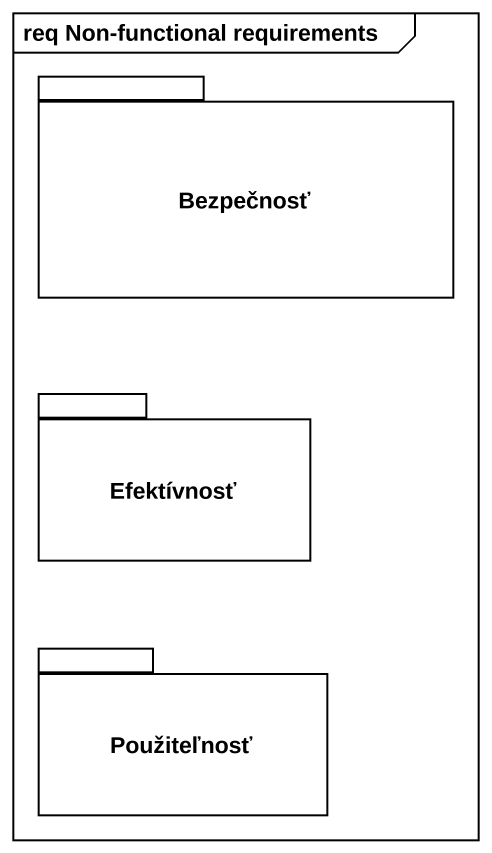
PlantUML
@startuml
mainframe req Non-functional requirements
package Bezpečnosť {
}
package Efektívnosť {
}
package Použiteľnosť {
}
@enduml
